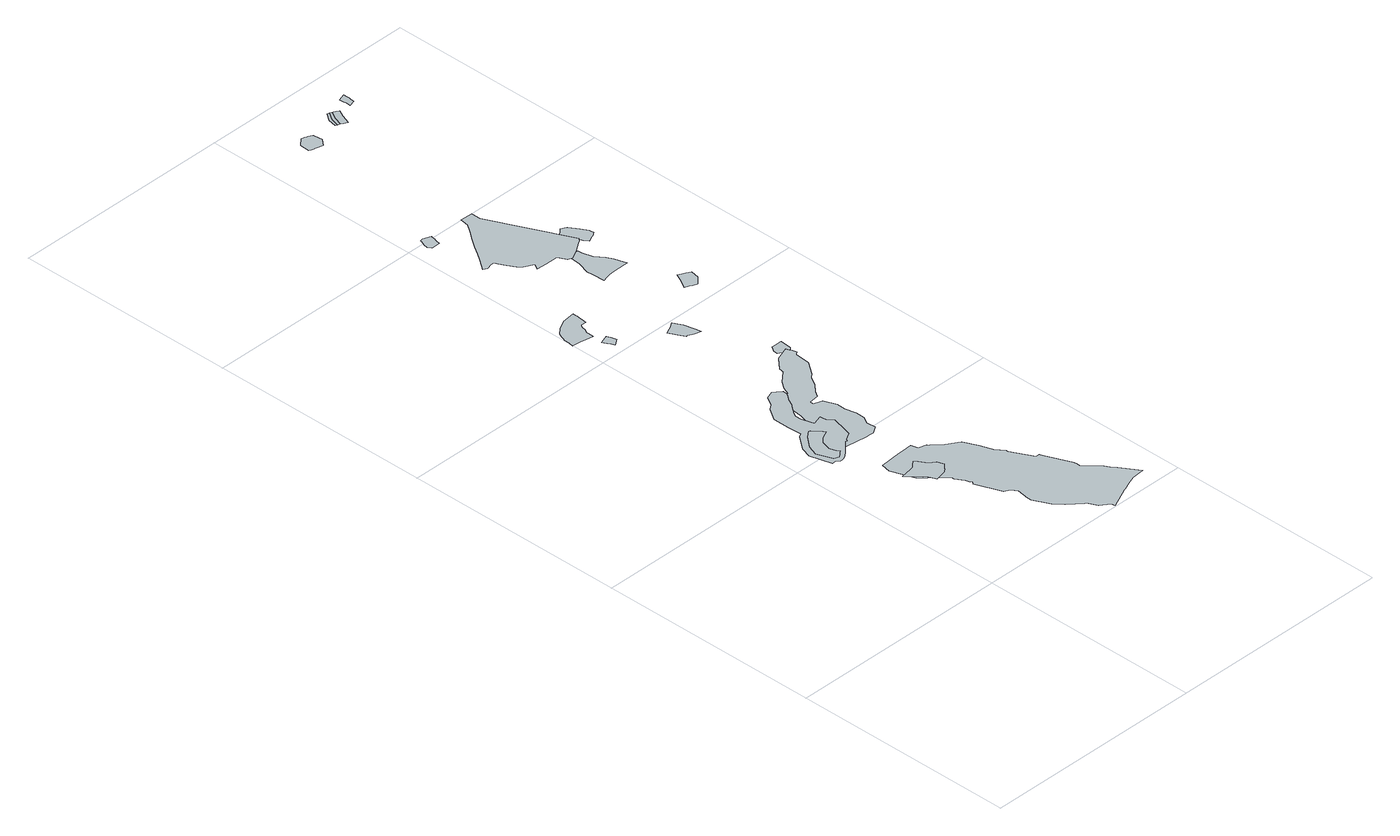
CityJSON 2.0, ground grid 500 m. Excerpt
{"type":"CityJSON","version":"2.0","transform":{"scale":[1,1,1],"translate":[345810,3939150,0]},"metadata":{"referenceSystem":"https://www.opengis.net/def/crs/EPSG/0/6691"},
"CityObjects":{
"object1":{"type":"GenericCityObject","attributes":{"prefecture":"14","disasterType":"1","areaType":"2","zoneNumber":"151-H26-33004","zoneName":"久保沢3丁目2","status":"0"},"geometry":[{"type":"MultiSurface","lod":"1","boundaries":[[[0,1,2,3,4,5,6,7,8,9,10,11,12,13,14,15,16]]]}]},
"object2":{"type":"GenericCityObject","attributes":{"prefecture":"14","disasterType":"1","areaType":"1","zoneNumber":"151-H26-34014","zoneName":"川尻14","status":"0"},"geometry":[{"type":"MultiSurface","lod":"1","boundaries":[[[17,18,19,20,21,22,23,24,25,26,27,28,29,30,31,32,33,34,35]]]}]},
"object3":{"type":"GenericCityObject","attributes":{"prefecture":"14","disasterType":"1","areaType":"1","zoneNumber":"151-H26-33004","zoneName":"久保沢3丁目2","status":"0"},"geometry":[{"type":"MultiSurface","lod":"1","boundaries":[[[36,37,38,39,40,41,42,43,44,45,46,47,48,49,50,51,52,53,54,55,56,57,58,59,60,61,62,63,64,65,66,67,68,69,70,71,72,73,74,75,76,77,78,79,80,81]]]}]},
"object4":{"type":"GenericCityObject","attributes":{"prefecture":"14","disasterType":"1","areaType":"1","zoneNumber":"151-H26-34014","zoneName":"川尻14","status":"0"},"geometry":[{"type":"MultiSurface","lod":"1","boundaries":[[[82,83,84,85,86,87,88,89,90,91,92,93,94,95,96,97,98,99,100,101,102,103,104,105,106,107,108,109,110,111,112,113,114,115,116,117,118,119,120,121,122,123,124,125,126,127,128,129,130,131,132,133,134,135,136,137]]]}]},
"object5":{"type":"GenericCityObject","attributes":{"prefecture":"14","disasterType":"1","areaType":"1","zoneNumber":"151-H26-32001","zoneName":"谷ヶ原1丁目1","status":"0"},"geometry":[{"type":"MultiSurface","lod":"1","boundaries":[[[138,139,140,141,142,143,144,145,146,147,148,149,150,151,152,153,154,155,156,157,158,159,160,161]]]}]},
"object6":{"type":"GenericCityObject","attributes":{"prefecture":"14","disasterType":"1","areaType":"1","zoneNumber":"151-H26-32001","zoneName":"谷ヶ原1丁目1","status":"0"},"geometry":[{"type":"MultiSurface","lod":"1","boundaries":[[[162,163,164,165,166,167,168,169,170,171,172,173]]]}]},
"object7":{"type":"GenericCityObject","attributes":{"prefecture":"14","disasterType":"1","areaType":"1","zoneNumber":"151-H26-33004","zoneName":"久保沢3丁目2","status":"0"},"geometry":[{"type":"MultiSurface","lod":"1","boundaries":[[[174,175,176,177,178,179,180,181,182,183,184,185,186,187,188,189,190,191,192,193,194,195,196,197,198,199,200,201,202,203,204,205,206,207,208,209,210,211,212,213,214,215,216,217,218,219,220,221]]]}]},
"object8":{"type":"GenericCityObject","attributes":{"prefecture":"14","disasterType":"1","areaType":"1","zoneNumber":"151-H26-33002","zoneName":"久保沢2丁目2","status":"0"},"geometry":[{"type":"MultiSurface","lod":"1","boundaries":[[[222,223,224,225,226,227,228,229,230,231,232,233]]]}]},
"object9":{"type":"GenericCityObject","attributes":{"prefecture":"14","disasterType":"1","areaType":"1","zoneNumber":"151-H26-33003","zoneName":"久保沢3丁目1","status":"0"},"geometry":[{"type":"MultiSurface","lod":"1","boundaries":[[[234,235,236,237,238,239,240,241,242,243,244]]]}]},
"object10":{"type":"GenericCityObject","attributes":{"prefecture":"14","disasterType":"1","areaType":"1","zoneNumber":"151-H26-33001","zoneName":"久保沢2丁目1","status":"0"},"geometry":[{"type":"MultiSurface","lod":"1","boundaries":[[[245,246,247,248,249,250,251,252,253,254,255,256,257,258]]]}]},
"object11":{"type":"GenericCityObject","attributes":{"prefecture":"14","disasterType":"2","areaType":"1","zoneNumber":81956,"zoneName":"谷津川左支流2","status":"0"},"geometry":[{"type":"MultiSurface","lod":"1","boundaries":[[[259,260,261,262,263,264,265,266,267,268,269,270,271,272,273,274,275,276,277,278,279,280,281,282,283,284,285,286,287]]]}]},
"object12":{"type":"GenericCityObject","attributes":{"prefecture":"14","disasterType":"1","areaType":"1","zoneNumber":"151-H26-33002","zoneName":"久保沢2丁目2","status":"0"},"geometry":[{"type":"MultiSurface","lod":"1","boundaries":[[[288,289,290,291,292,293,294,295,296,297,298,299,300,301,302,303,304,305,306,307]]]}]},
"object13":{"type":"GenericCityObject","attributes":{"prefecture":"14","disasterType":"1","areaType":"1","zoneNumber":"151-H26-33003","zoneName":"久保沢3丁目1","status":"0"},"geometry":[{"type":"MultiSurface","lod":"1","boundaries":[[[308,309,310,311,312,313,314,315,316,317]]]}]},
"object14":{"type":"GenericCityObject","attributes":{"prefecture":"14","disasterType":"1","areaType":"1","zoneNumber":"151-H26-33002","zoneName":"久保沢2丁目2","status":"0"},"geometry":[{"type":"MultiSurface","lod":"1","boundaries":[[[318,319,320,321,322,323,324,325,326,327,328,329,330,331]]]}]},
"object15":{"type":"GenericCityObject","attributes":{"prefecture":"14","disasterType":"1","areaType":"1","zoneNumber":"151-H26-34013","zoneName":"川尻13","status":"0"},"geometry":[{"type":"MultiSurface","lod":"1","boundaries":[[[332,333,334,335,336,337,338,339,340,341,342,343,344,345,346]]]}]},
"object16":{"type":"GenericCityObject","attributes":{"prefecture":"14","disasterType":"1","areaType":"2","zoneNumber":"151-H26-34013","zoneName":"川尻13","status":"0"},"geometry":[{"type":"MultiSurface","lod":"1","boundaries":[[[347,348,349,350,351,352]]]}]},
"object17":{"type":"GenericCityObject","attributes":{"prefecture":"14","disasterType":"1","areaType":"1","zoneNumber":"151-H26-34013","zoneName":"川尻13","status":"0"},"geometry":[{"type":"MultiSurface","lod":"1","boundaries":[[[347,353,354,355,356,357,358,359,349,360,361,362]]]}]},
"object18":{"type":"GenericCityObject","attributes":{"prefecture":"14","disasterType":"1","areaType":"1","zoneNumber":"151-H26-34013","zoneName":"川尻13","status":"0"},"geometry":[{"type":"MultiSurface","lod":"1","boundaries":[[[363,364,365,366,367,368,369,370,371,372]]]}]}
},
"vertices":[
[81,483,0],[91,479,0],[96,482,0],[101,487,0],[106,491,0],[101,498,0],[96,511,0],[102,532,0],[112,542,0],[131,551,0],[127,556,0],[116,569,0],[112,574,0],[110,575,0],[96,565,0],[76,540,0],[68,517,0],
[154,323,0],[159,320,0],[167,299,0],[191,305,0],[199,311,0],[199,312,0],[203,316,0],[210,323,0],[205,337,0],[191,346,0],[181,363,0],[176,370,0],[175,369,0],[168,363,0],[163,359,0],[160,357,0],[155,356,0],[154,355,0],[128,351,0],
[157,517,0],[159,524,0],[161,534,0],[168,561,0],[169,565,0],[159,576,0],[157,591,0],[135,584,0],[128,611,0],[127,616,0],[127,622,0],[128,627,0],[131,634,0],[138,643,0],[142,649,0],[146,653,0],[148,656,0],[156,672,0],[163,680,0],[167,686,0],[168,696,0],[160,702,0],[158,703,0],[150,709,0],[133,703,0],[121,683,0],[110,674,0],[92,647,0],[92,609,0],[93,594,0],[94,582,0],[95,581,0],[87,577,0],[62,545,0],[54,521,0],[68,474,0],[77,475,0],[82,470,0],[84,469,0],[88,468,0],[92,469,0],[99,472,0],[109,481,0],[134,504,0],[138,503,0],[140,508,0],
[142,330,0],[157,315,0],[178,295,0],[188,283,0],[189,277,0],[200,258,0],[203,249,0],[206,246,0],[202,241,0],[224,183,0],[236,178,0],[244,164,0],[240,137,0],[240,128,0],[257,91,0],[273,72,0],[287,60,0],[300,48,0],[303,47,0],[314,25,0],[333,11,0],[336,3,0],[382,24,0],[385,25,0],[407,34,0],[422,39,0],[440,41,0],[450,42,0],[424,82,0],[416,94,0],[410,104,0],[390,124,0],[380,136,0],[381,144,0],[380,152,0],[356,209,0],[354,212,0],[353,215,0],[345,215,0],[320,265,0],[320,268,0],[320,269,0],[313,278,0],[307,284,0],[296,316,0],[283,347,0],[255,363,0],[235,383,0],[231,385,0],[230,387,0],[213,392,0],[209,408,0],[199,407,0],[177,406,0],[128,402,0],[123,381,0],
[2,1078,0],[21,1076,0],[25,1075,0],[49,1071,0],[49,1084,0],[49,1089,0],[53,1096,0],[56,1107,0],[59,1112,0],[71,1111,0],[72,1123,0],[72,1126,0],[73,1137,0],[73,1138,0],[74,1147,0],[45,1143,0],[23,1131,0],[11,1121,0],[7,1112,0],[5,1105,0],[3,1101,0],[2,1091,0],[2,1087,0],[1,1078,0],
[71,1036,0],[69,1042,0],[68,1043,0],[68,1045,0],[65,1053,0],[46,1046,0],[48,1042,0],[51,1037,0],[54,1032,0],[54,1030,0],[58,1023,0],[72,1033,0],
[126,586,0],[130,571,0],[128,564,0],[126,560,0],[118,555,0],[114,538,0],[114,512,0],[110,495,0],[116,493,0],[117,493,0],[155,488,0],[161,487,0],[174,486,0],[179,486,0],[189,485,0],[205,495,0],[203,515,0],[212,531,0],[212,551,0],[207,575,0],[207,595,0],[197,623,0],[178,629,0],[178,637,0],[200,640,0],[209,653,0],[223,668,0],[235,688,0],[244,696,0],[265,725,0],[267,742,0],[268,759,0],[274,763,0],[272,773,0],[271,775,0],[268,785,0],[237,774,0],[214,749,0],[212,736,0],[211,737,0],[188,718,0],[175,701,0],[170,685,0],[164,684,0],[155,675,0],[145,655,0],[137,643,0],[135,619,0],
[160,960,0],[168,945,0],[171,946,0],[180,942,0],[184,941,0],[198,936,0],[196,951,0],[190,974,0],[180,994,0],[167,986,0],[160,983,0],[152,979,0],
[255,782,0],[257,780,0],[258,779,0],[264,771,0],[277,782,0],[278,807,0],[268,807,0],[264,807,0],[254,807,0],[248,797,0],[246,786,0],
[42,1479,0],[61,1479,0],[64,1490,0],[65,1494,0],[66,1495,0],[67,1502,0],[68,1505,0],[51,1511,0],[44,1510,0],[43,1507,0],[41,1502,0],[41,1501,0],[39,1496,0],[37,1486,0],
[137,1305,0],[129,1292,0],[152,1291,0],[181,1291,0],[191,1272,0],[200,1268,0],[212,1274,0],[222,1280,0],[231,1286,0],[240,1292,0],[247,1297,0],[252,1302,0],[171,1479,0],[170,1499,0],[143,1501,0],[140,1481,0],[127,1462,0],[113,1443,0],[100,1424,0],[87,1405,0],[74,1386,0],[58,1364,0],[67,1360,0],[79,1364,0],[87,1363,0],[91,1355,0],[99,1341,0],[108,1324,0],[116,1315,0],
[189,1206,0],[189,1177,0],[198,1180,0],[205,1182,0],[210,1183,0],[215,1183,0],[218,1184,0],[252,1184,0],[258,1184,0],[250,1211,0],[244,1225,0],[230,1245,0],[223,1267,0],[222,1277,0],[212,1276,0],[206,1276,0],[196,1276,0],[197,1264,0],[196,1246,0],[187,1219,0],
[286,1051,0],[292,1048,0],[302,1044,0],[317,1059,0],[321,1078,0],[312,1083,0],[305,1087,0],[296,1091,0],[288,1073,0],[277,1055,0],
[239,1323,0],[248,1309,0],[253,1292,0],[261,1283,0],[272,1288,0],[276,1290,0],[285,1295,0],[284,1306,0],[275,1322,0],[263,1342,0],[250,1348,0],[242,1341,0],[239,1339,0],[229,1330,0],
[109,1854,0],[115,1852,0],[117,1852,0],[120,1851,0],[135,1848,0],[147,1862,0],[145,1883,0],[136,1887,0],[134,1888,0],[131,1889,0],[130,1890,0],[124,1891,0],[121,1891,0],[106,1878,0],[105,1856,0],
[205,1871,0],[212,1890,0],[221,1907,0],[217,1909,0],[206,1892,0],[200,1873,0],
[211,1868,0],[220,1864,0],[227,1885,0],[234,1900,0],[229,1904,0],[226,1905,0],[225,1906,0],[212,1911,0],[200,1894,0],[196,1875,0],
[260,1914,0],[261,1908,0],[261,1898,0],[274,1902,0],[275,1912,0],[276,1915,0],[276,1918,0],[276,1920,0],[276,1930,0],[260,1924,0]
]}
